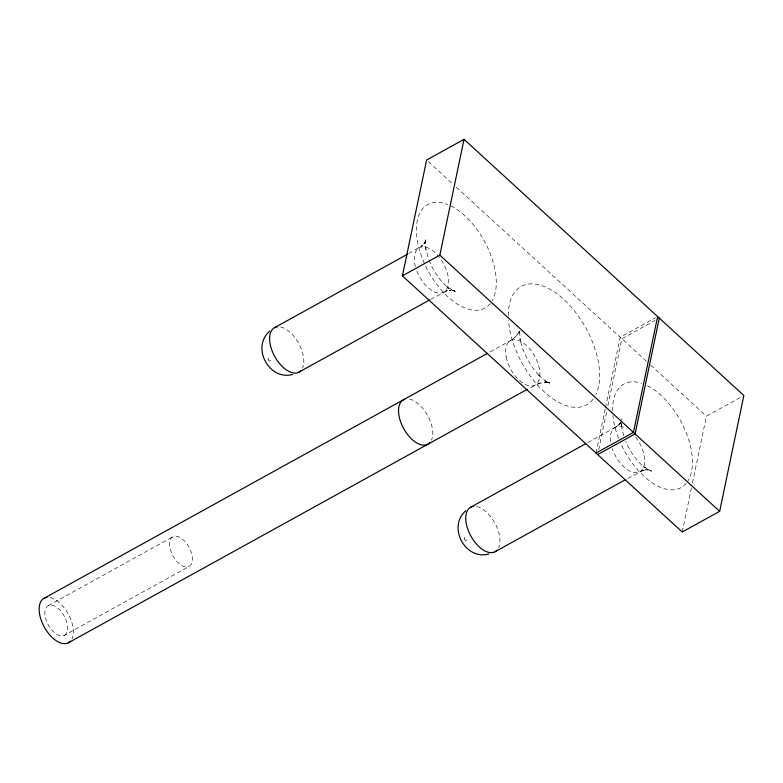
<?xml version="1.0" encoding="UTF-8"?>
<svg xmlns="http://www.w3.org/2000/svg" width="783" height="783" viewBox="0 0 783 783"><rect width="100%" height="100%" fill="white"/><g stroke="black" fill="none" stroke-linecap="round" stroke-linejoin="round"><path stroke-width="0.59" stroke-dasharray="3.92 2.94" d="M621.653 420.168L621.908 418.514M519.472 330.935L519.109 333.274L519.54 330.377L520.294 340.419L519.902 338.599C522.887 352.653 529.925 365.798 539.79 376.222L538.626 375.077L546.309 381.673L544.205 380.313L548.991 383.073L546.28 381.889L550.899 383.445L545.575 381.987L549.715 382.838L544.42 382.114L546.309 382.368L537.999 383.455L540.799 382.652L528.447 388.671M596.01 453.063L605.239 408.892M605.494 407.698L620.205 337.248L655.488 317.761M598.672 449.804L606.903 410.409M607.892 405.633L621.868 338.765L655.009 320.462M682.228 532L691.458 487.829M692.456 483.052L706.423 416.184L741.716 396.697M519.354 331.15L517.455 334.635L518.385 333.431L513.844 338.471L514.92 337.483L509.596 341.241L510.77 340.497L489.551 352.213M620.498 422.585L619.49 424.474L620.253 423.104M621.164 421.92L617.542 425.962L618.609 424.973L614.342 427.978L615.516 427.234L586.79 443.109M408.746 253.545L422.605 245.304L421.557 246.224L425.198 242.172L423.407 244.785L425.932 240.038L424.68 243.807L425.776 238.952L425.551 249.337L425.189 245.872L428.839 259.839M430.66 299.38L448.111 290.385L445.419 291.129L450.724 290.209L449.06 290.239L454.492 290.63L450.528 289.827L455.295 291.511L446.212 286.314L449.021 288.516C440.115 281.224 433.537 271.378 429.192 260.788M48.252 605.631L172.984 536.737M64.284 635.405A16.913 9.102 61.1 0 0 59.302 609.526A16.913 9.102 61.1 0 0 45.218 616.632A16.913 9.102 61.1 0 0 64.284 635.405L189.016 566.51A16.913 9.102 61.1 0 0 184.034 540.622A16.913 9.102 61.1 0 0 169.95 547.728A16.913 9.102 61.1 0 0 189.016 566.51M627.858 478.364L644.34 469.898L641.551 470.691L646.856 469.78L645.27 469.81L650.702 470.211L646.905 469.467L651.701 471.17L642.442 465.954L645.261 468.165C636.579 461.089 630.07 451.576 625.734 441.299M428.409 161.65L452.721 183.917M456.323 187.215L647.052 361.834M650.653 365.123L706.423 416.184M623.708 435.808L621.399 425.991M621.046 422.605L621.751 429.387M621.369 423.642L621.448 426.451M635.639 437.08A25.369 13.654 61.1 0 1 639.505 471.934A25.369 13.654 61.1 0 1 612.257 448.62M610.642 441.72A25.369 13.654 61.1 0 1 626.429 428.653M686.192 483.356A59.146 31.839 61.1 0 1 621.301 444.656M618.58 438.294A59.146 31.839 61.1 0 1 612.913 415.793M612.6 410.977A59.146 31.839 61.1 0 1 641.59 383.259M647.355 385.647A59.146 31.839 61.1 0 1 685.154 430.18A59.146 31.839 61.1 0 1 688.061 480.733M476.72 506.572A25.369 13.654 61.1 0 1 495.14 523.524A25.369 13.654 61.1 0 1 498.644 547.718M50.151 597.595A25.369 13.654 61.1 0 1 68.561 614.547A25.369 13.654 61.1 0 1 72.065 638.752M409.519 399.085A25.369 13.654 61.1 0 1 427.939 416.047A25.369 13.654 61.1 0 1 431.433 440.242M593.064 399.261A67.632 36.41 61.1 0 1 543.608 391.275A67.632 36.41 61.1 0 1 508.48 320.169M508.324 315.833A67.632 36.41 61.1 0 1 509.361 304.744A67.632 36.41 61.1 0 1 563.652 299.282A67.632 36.41 61.1 0 1 596 394.417M415.411 266.68A25.369 13.654 61.1 0 1 433.322 251.167A25.369 13.654 61.1 0 1 445.635 290.64A25.369 13.654 61.1 0 1 416.399 269.851M490.256 303.52A59.146 31.839 61.1 0 1 423.72 261.913A59.146 31.839 61.1 0 1 447.847 204.559M450.783 205.88A59.146 31.839 61.1 0 1 488.709 249.953A59.146 31.839 61.1 0 1 492.164 300.731M280.588 327A25.369 13.654 61.1 0 1 298.998 343.952A25.369 13.654 61.1 0 1 302.502 368.157M464.28 538.743A1.683 0.9 61.1 0 0 466.169 540.632A1.683 0.9 61.1 0 0 465.699 538.068A1.683 0.9 61.1 0 0 464.28 538.743M506.219 356.989A25.369 13.654 61.1 0 0 534.818 385.158A25.369 13.654 61.1 0 0 527.341 346.331A25.369 13.654 61.1 0 0 506.219 356.989M268.148 359.182A1.683 0.9 61.1 0 0 270.037 361.061A1.683 0.9 61.1 0 0 269.558 358.497A1.683 0.9 61.1 0 0 268.148 359.182"/><path stroke-width="1.17" d="M402.413 275.822L426.608 160.006L464.035 139.335L743.85 395.513L719.655 511.328L682.228 532L402.413 275.822L439.84 255.15L464.035 139.335M657.632 316.577L633.437 432.392L596.01 453.063M659.286 318.094L635.091 433.909L597.674 454.58M269.675 331.209C251.02 347.212 269.009 380.978 292.656 374.45M465.816 510.77C447.152 526.783 465.141 560.54 488.798 554.012M274.686 327.597L407.679 254.132M298.734 372.258L429.593 299.967M44.249 598.192L487.427 353.387M68.287 642.853L527.39 389.259M470.818 507.159L585.733 443.697M494.866 551.829L625.734 479.539M439.84 255.15L719.655 511.328M497.068 550.136A25.369 13.654 61.1 0 1 470.622 535.601A25.369 13.654 61.1 0 1 473.578 506.376M70.49 641.16A25.369 13.654 61.1 0 1 44.044 626.625A25.369 13.654 61.1 0 1 47 597.4M429.867 442.659A25.369 13.654 61.1 0 1 404.057 429.27A25.369 13.654 61.1 0 1 404.938 399.173M300.936 370.565A25.369 13.654 61.1 0 1 274.49 356.03A25.369 13.654 61.1 0 1 277.436 326.805"/></g></svg>
